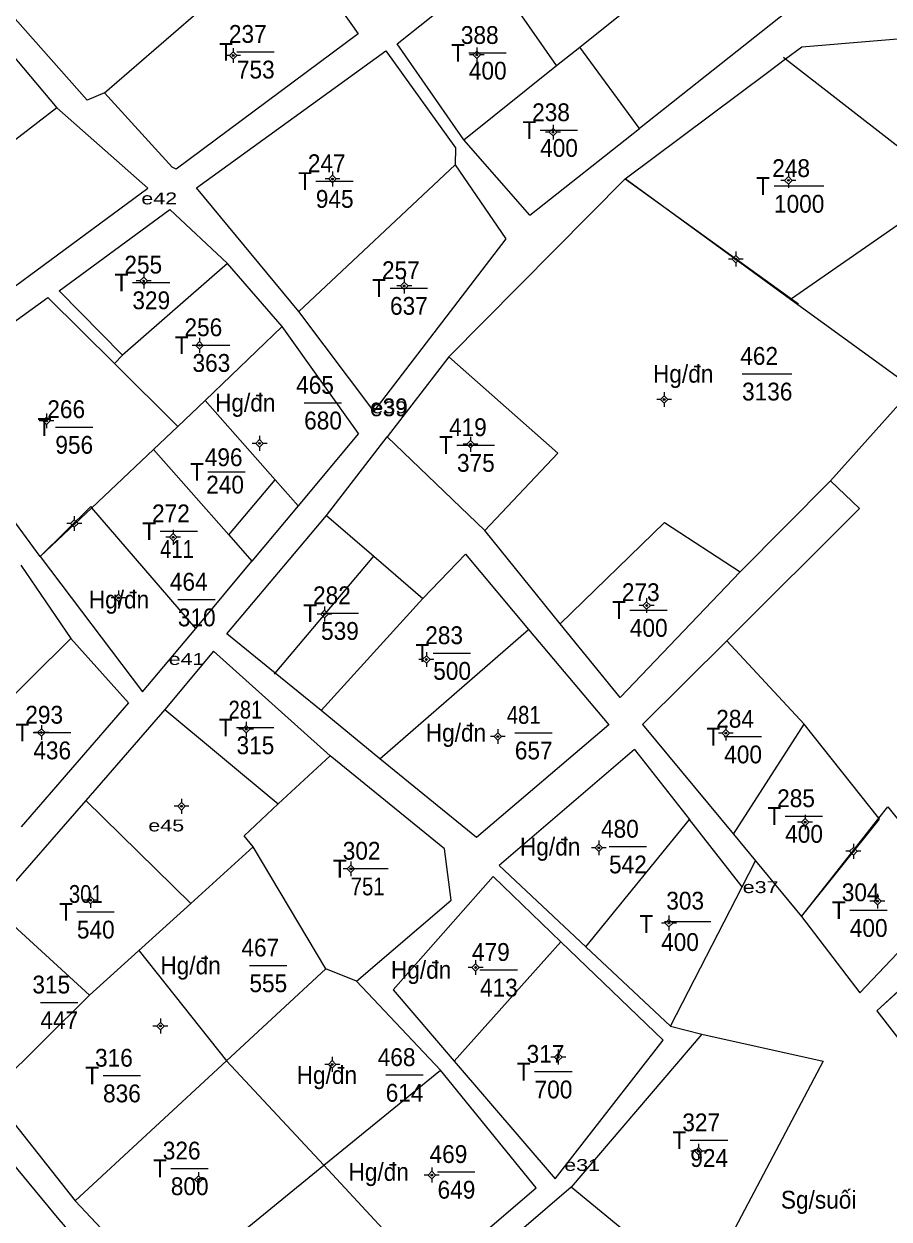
# Model space of a CAD drawing. Header units: metres. Extents: x 399630 to 400794, y 49521 to 50842.
# Drawn here: x 400238.1 to 400383.8, y 49757.8 to 49958.9 of the extents above; entities that cross this region are included whole.
import ezdxf
from ezdxf.enums import TextEntityAlignment as Align

# ---------------------------------------------------------------- set-up
doc = ezdxf.new("R2010")
doc.units = ezdxf.units.M
doc.header["$LTSCALE"] = 1.2
for name, color, linetype, lineweight in [('11', 7, 'Continuous', 13), ('15', 7, 'Continuous', 13), ('22', 7, 'Continuous', 13), ('62', 7, 'Continuous', 13)]:
    doc.layers.add(name, color=color, linetype=linetype, lineweight=lineweight)
doc.layers.add('50', color=7, linetype='Continuous')

msp = doc.modelspace()

# ---------------------------------------------------------------- hatches: boundary and pattern name
at = {"layer": '11'}
for points in [[(400273.473, 49953.551, 1), (400273.173, 49953.551, 1)], [(400314.488, 49953.653, 1), (400314.188, 49953.653, 1)], [(400327.315, 49940.652, 1), (400327.015, 49940.652, 1)], [(400290.194, 49932.776, 1), (400289.894, 49932.776, 1)], [(400366.948, 49932.544, 1), (400366.648, 49932.544, 1)], [(400358.093, 49919.297, 1), (400357.793, 49919.297, 1)], [(400258.388, 49915.611, 1), (400258.088, 49915.611, 1)], [(400302.27, 49914.779, 1), (400301.97, 49914.779, 1)], [(400267.782, 49904.784, 1), (400267.482, 49904.784, 1)], [(400346.035, 49895.659, 1), (400345.735, 49895.659, 1)], [(400242.044, 49892.067, 1), (400241.744, 49892.067, 1)], [(400277.908, 49888.287, 1), (400277.608, 49888.287, 1)], [(400313.429, 49888.133, 1), (400313.129, 49888.133, 1)], [(400246.713, 49874.79, 1), (400246.413, 49874.79, 1)], [(400263.348, 49872.484, 1), (400263.048, 49872.484, 1)], [(400254.154, 49862.294, 1), (400253.854, 49862.294, 1)], [(400343.082, 49860.999, 1), (400342.782, 49860.999, 1)], [(400288.852, 49859.561, 1), (400288.552, 49859.561, 1)], [(400305.987, 49851.915, 1), (400305.687, 49851.915, 1)], [(400275.662, 49840.184, 1), (400275.362, 49840.184, 1)], [(400241.164, 49839.629, 1), (400240.864, 49839.629, 1)], [(400318.018, 49838.947, 1), (400317.718, 49838.947, 1)], [(400356.405, 49839.536, 1), (400356.105, 49839.536, 1)], [(400264.753, 49827.215, 1), (400264.453, 49827.215, 1)], [(400369.762, 49824.542, 1), (400369.462, 49824.542, 1)], [(400335.025, 49820.231, 1), (400334.725, 49820.231, 1)], [(400377.89, 49819.64, 1), (400377.59, 49819.64, 1)], [(400293.255, 49816.697, 1), (400292.955, 49816.697, 1)], [(400249.42, 49811.404, 1), (400249.12, 49811.404, 1)], [(400381.943, 49811.24, 1), (400381.643, 49811.24, 1)], [(400346.843, 49807.568, 1), (400346.543, 49807.568, 1)], [(400314.288, 49800.084, 1), (400313.988, 49800.084, 1)], [(400261.209, 49790.238, 1), (400260.909, 49790.238, 1)], [(400290.148, 49783.785, 1), (400289.848, 49783.785, 1)], [(400328.212, 49785.018, 1), (400327.912, 49785.018, 1)], [(400351.794, 49769.162, 1), (400351.494, 49769.162, 1)], [(400267.634, 49764.404, 1), (400267.334, 49764.404, 1)], [(400306.894, 49765.16, 1), (400306.594, 49765.16, 1)]]:
    msp.add_hatch(color=256, dxfattribs=at).paths.add_polyline_path(points)

# ---------------------------------------------------------------- linework, layer by layer
for p, q in [((400273.32, 49954.8), (400273.32, 49954.18)), ((400314.34, 49954.9), (400314.34, 49954.28)), ((400272.7, 49953.55), (400272.07, 49953.55)), ((400273.32, 49952.93), (400273.32, 49952.3)), ((400274.57, 49953.55), (400273.95, 49953.55)), ((400313.71, 49953.65), (400313.09, 49953.65)), ((400314.34, 49953.03), (400314.34, 49952.4)), ((400315.59, 49953.65), (400314.96, 49953.65)), ((400326.54, 49940.65), (400325.92, 49940.65)), ((400327.17, 49941.9), (400327.17, 49941.28)), ((400328.42, 49940.65), (400327.79, 49940.65)), ((400327.17, 49940.03), (400327.17, 49939.4)), ((400289.42, 49932.78), (400288.79, 49932.78)), ((400290.04, 49934.03), (400290.04, 49933.4)), ((400291.29, 49932.78), (400290.67, 49932.78)), ((400366.17, 49932.54), (400365.55, 49932.54)), ((400366.8, 49933.79), (400366.8, 49933.17)), ((400368.05, 49932.54), (400367.42, 49932.54)), ((400290.04, 49932.15), (400290.04, 49931.53)), ((400366.8, 49931.92), (400366.8, 49931.29)), ((400357.94, 49920.55), (400357.94, 49919.92)), ((400357.32, 49919.3), (400356.69, 49919.3)), ((400357.94, 49918.67), (400357.94, 49918.05)), ((400359.19, 49919.3), (400358.57, 49919.3)), ((400258.24, 49916.86), (400258.24, 49916.24)), ((400257.61, 49915.61), (400256.99, 49915.61)), ((400258.24, 49914.99), (400258.24, 49914.36)), ((400259.49, 49915.61), (400258.86, 49915.61)), ((400301.5, 49914.78), (400300.87, 49914.78)), ((400302.12, 49916.03), (400302.12, 49915.4)), ((400303.37, 49914.78), (400302.75, 49914.78)), ((400302.12, 49914.15), (400302.12, 49913.53)), ((400267.01, 49904.78), (400266.38, 49904.78)), ((400267.63, 49906.03), (400267.63, 49905.41)), ((400268.88, 49904.78), (400268.26, 49904.78)), ((400267.63, 49904.16), (400267.63, 49903.53)), ((400345.89, 49896.91), (400345.89, 49896.28)), ((400345.26, 49895.66), (400344.64, 49895.66)), ((400345.89, 49895.03), (400345.89, 49894.41)), ((400347.14, 49895.66), (400346.51, 49895.66)), ((400241.89, 49893.32), (400241.89, 49892.69)), ((400241.27, 49892.07), (400240.64, 49892.07)), ((400241.89, 49891.44), (400241.89, 49890.82)), ((400243.14, 49892.07), (400242.52, 49892.07)), ((400277.13, 49888.29), (400276.51, 49888.29)), ((400277.76, 49889.54), (400277.76, 49888.91)), ((400279.01, 49888.29), (400278.38, 49888.29)), ((400312.65, 49888.13), (400312.03, 49888.13)), ((400313.28, 49889.38), (400313.28, 49888.76)), ((400314.53, 49888.13), (400313.9, 49888.13)), ((400277.76, 49887.66), (400277.76, 49887.04)), ((400313.28, 49887.51), (400313.28, 49886.88)), ((400246.56, 49876.04), (400246.56, 49875.41)), ((400245.94, 49874.79), (400245.31, 49874.79)), ((400246.56, 49874.16), (400246.56, 49873.54)), ((400247.81, 49874.79), (400247.19, 49874.79)), ((400262.57, 49872.48), (400261.95, 49872.48)), ((400263.2, 49873.73), (400263.2, 49873.11)), ((400264.45, 49872.48), (400263.82, 49872.48)), ((400263.2, 49871.86), (400263.2, 49871.23)), ((400253.38, 49862.29), (400252.75, 49862.29)), ((400254, 49863.54), (400254, 49862.92)), ((400255.25, 49862.29), (400254.63, 49862.29)), ((400342.93, 49862.25), (400342.93, 49861.62)), ((400254, 49861.67), (400254, 49861.04)), ((400288.7, 49860.81), (400288.7, 49860.19)), ((400342.31, 49861), (400341.68, 49861)), ((400342.93, 49860.37), (400342.93, 49859.75)), ((400344.18, 49861), (400343.56, 49861)), ((400288.08, 49859.56), (400287.45, 49859.56)), ((400288.7, 49858.94), (400288.7, 49858.31)), ((400289.95, 49859.56), (400289.33, 49859.56)), ((400305.21, 49851.91), (400304.59, 49851.91)), ((400305.84, 49853.16), (400305.84, 49852.54)), ((400307.09, 49851.91), (400306.46, 49851.91)), ((400305.84, 49851.29), (400305.84, 49850.66)), ((400241.01, 49840.88), (400241.01, 49840.25)), ((400274.89, 49840.18), (400274.26, 49840.18)), ((400275.51, 49841.43), (400275.51, 49840.81)), ((400276.76, 49840.18), (400276.14, 49840.18)), ((400317.87, 49840.2), (400317.87, 49839.57)), ((400356.26, 49840.79), (400356.26, 49840.16)), ((400240.39, 49839.63), (400239.76, 49839.63)), ((400241.01, 49839), (400241.01, 49838.38)), ((400242.26, 49839.63), (400241.64, 49839.63)), ((400275.51, 49839.56), (400275.51, 49838.93)), ((400317.24, 49838.95), (400316.62, 49838.95)), ((400317.87, 49838.32), (400317.87, 49837.7)), ((400319.12, 49838.95), (400318.49, 49838.95)), ((400355.63, 49839.54), (400355.01, 49839.54)), ((400356.26, 49838.91), (400356.26, 49838.29)), ((400357.51, 49839.54), (400356.88, 49839.54)), ((400264.6, 49828.46), (400264.6, 49827.84)), ((400263.98, 49827.21), (400263.35, 49827.21)), ((400264.6, 49826.59), (400264.6, 49825.96)), ((400265.85, 49827.21), (400265.23, 49827.21)), ((400369.61, 49825.79), (400369.61, 49825.17)), ((400368.99, 49824.54), (400368.36, 49824.54)), ((400369.61, 49823.92), (400369.61, 49823.29)), ((400370.86, 49824.54), (400370.24, 49824.54)), ((400334.25, 49820.23), (400333.63, 49820.23)), ((400334.88, 49821.48), (400334.88, 49820.86)), ((400336.13, 49820.23), (400335.5, 49820.23)), ((400377.74, 49820.89), (400377.74, 49820.26)), ((400293.11, 49817.95), (400293.11, 49817.32)), ((400334.88, 49819.61), (400334.88, 49818.98)), ((400377.11, 49819.64), (400376.49, 49819.64)), ((400377.74, 49819.01), (400377.74, 49818.39)), ((400378.99, 49819.64), (400378.36, 49819.64)), ((400292.48, 49816.7), (400291.86, 49816.7)), ((400293.11, 49816.07), (400293.11, 49815.45)), ((400294.36, 49816.7), (400293.73, 49816.7)), ((400249.27, 49812.65), (400249.27, 49812.03)), ((400381.79, 49812.49), (400381.79, 49811.86)), ((400248.65, 49811.4), (400248.02, 49811.4)), ((400249.27, 49810.78), (400249.27, 49810.15)), ((400250.52, 49811.4), (400249.9, 49811.4)), ((400381.17, 49811.24), (400380.54, 49811.24)), ((400381.79, 49810.61), (400381.79, 49809.99)), ((400383.04, 49811.24), (400382.42, 49811.24)), ((400346.69, 49808.82), (400346.69, 49808.19)), ((400346.07, 49807.57), (400345.44, 49807.57)), ((400346.69, 49806.94), (400346.69, 49806.32)), ((400347.94, 49807.57), (400347.32, 49807.57)), ((400313.51, 49800.08), (400312.89, 49800.08)), ((400314.14, 49801.33), (400314.14, 49800.71)), ((400315.39, 49800.08), (400314.76, 49800.08)), ((400314.14, 49799.46), (400314.14, 49798.83)), ((400260.43, 49790.24), (400259.81, 49790.24)), ((400261.06, 49791.49), (400261.06, 49790.86)), ((400261.06, 49789.61), (400261.06, 49788.99)), ((400262.31, 49790.24), (400261.68, 49790.24)), ((400328.06, 49786.27), (400328.06, 49785.64)), ((400289.37, 49783.79), (400288.75, 49783.79)), ((400290, 49785.04), (400290, 49784.41)), ((400291.25, 49783.79), (400290.62, 49783.79)), ((400327.44, 49785.02), (400326.81, 49785.02)), ((400328.06, 49784.39), (400328.06, 49783.77)), ((400329.31, 49785.02), (400328.69, 49785.02)), ((400290, 49783.16), (400290, 49782.54)), ((400351.64, 49770.41), (400351.64, 49769.79)), ((400351.02, 49769.16), (400350.39, 49769.16)), ((400351.64, 49768.54), (400351.64, 49767.91)), ((400352.89, 49769.16), (400352.27, 49769.16)), ((400267.48, 49765.65), (400267.48, 49765.03)), ((400306.74, 49766.41), (400306.74, 49765.79)), ((400266.86, 49764.4), (400266.23, 49764.4)), ((400267.48, 49763.78), (400267.48, 49763.15)), ((400268.73, 49764.4), (400268.11, 49764.4)), ((400306.12, 49765.16), (400305.49, 49765.16)), ((400306.74, 49764.54), (400306.74, 49763.91)), ((400307.99, 49765.16), (400307.37, 49765.16))]:
    msp.add_line(p, q, dxfattribs=at)
for points in [[(400273.32, 49954.18), (400272.7, 49953.55), (400273.32, 49952.93), (400273.95, 49953.55)], [(400314.34, 49954.28), (400313.71, 49953.65), (400314.34, 49953.03), (400314.96, 49953.65)], [(400327.17, 49941.28), (400326.54, 49940.65), (400327.17, 49940.03), (400327.79, 49940.65)], [(400290.04, 49933.4), (400289.42, 49932.78), (400290.04, 49932.15), (400290.67, 49932.78)], [(400366.8, 49933.17), (400366.17, 49932.54), (400366.8, 49931.92), (400367.42, 49932.54)], [(400357.94, 49919.92), (400357.32, 49919.3), (400357.94, 49918.67), (400358.57, 49919.3)], [(400258.24, 49916.24), (400257.61, 49915.61), (400258.24, 49914.99), (400258.86, 49915.61)], [(400302.12, 49915.4), (400301.5, 49914.78), (400302.12, 49914.15), (400302.75, 49914.78)], [(400267.63, 49905.41), (400267.01, 49904.78), (400267.63, 49904.16), (400268.26, 49904.78)], [(400345.89, 49896.28), (400345.26, 49895.66), (400345.89, 49895.03), (400346.51, 49895.66)], [(400241.89, 49892.69), (400241.27, 49892.07), (400241.89, 49891.44), (400242.52, 49892.07)], [(400277.76, 49888.91), (400277.13, 49888.29), (400277.76, 49887.66), (400278.38, 49888.29)], [(400313.28, 49888.76), (400312.65, 49888.13), (400313.28, 49887.51), (400313.9, 49888.13)], [(400246.56, 49875.41), (400245.94, 49874.79), (400246.56, 49874.16), (400247.19, 49874.79)], [(400263.2, 49873.11), (400262.57, 49872.48), (400263.2, 49871.86), (400263.82, 49872.48)], [(400254, 49862.92), (400253.38, 49862.29), (400254, 49861.67), (400254.63, 49862.29)], [(400288.7, 49860.19), (400288.08, 49859.56), (400288.7, 49858.94), (400289.33, 49859.56)], [(400342.93, 49861.62), (400342.31, 49861), (400342.93, 49860.37), (400343.56, 49861)], [(400305.84, 49852.54), (400305.21, 49851.91), (400305.84, 49851.29), (400306.46, 49851.91)], [(400241.01, 49840.25), (400240.39, 49839.63), (400241.01, 49839), (400241.64, 49839.63)], [(400275.51, 49840.81), (400274.89, 49840.18), (400275.51, 49839.56), (400276.14, 49840.18)], [(400356.26, 49840.16), (400355.63, 49839.54), (400356.26, 49838.91), (400356.88, 49839.54)], [(400317.87, 49839.57), (400317.24, 49838.95), (400317.87, 49838.32), (400318.49, 49838.95)], [(400264.6, 49827.84), (400263.98, 49827.21), (400264.6, 49826.59), (400265.23, 49827.21)], [(400369.61, 49825.17), (400368.99, 49824.54), (400369.61, 49823.92), (400370.24, 49824.54)], [(400334.88, 49820.86), (400334.25, 49820.23), (400334.88, 49819.61), (400335.5, 49820.23)], [(400377.74, 49820.26), (400377.11, 49819.64), (400377.74, 49819.01), (400378.36, 49819.64)], [(400293.11, 49817.32), (400292.48, 49816.7), (400293.11, 49816.07), (400293.73, 49816.7)], [(400249.27, 49812.03), (400248.65, 49811.4), (400249.27, 49810.78), (400249.9, 49811.4)], [(400381.79, 49811.86), (400381.17, 49811.24), (400381.79, 49810.61), (400382.42, 49811.24)], [(400346.69, 49808.19), (400346.07, 49807.57), (400346.69, 49806.94), (400347.32, 49807.57)], [(400314.14, 49800.71), (400313.51, 49800.08), (400314.14, 49799.46), (400314.76, 49800.08)], [(400261.06, 49790.86), (400260.43, 49790.24), (400261.06, 49789.61), (400261.68, 49790.24)], [(400328.06, 49785.64), (400327.44, 49785.02), (400328.06, 49784.39), (400328.69, 49785.02)], [(400290, 49784.41), (400289.37, 49783.79), (400290, 49783.16), (400290.62, 49783.79)], [(400351.64, 49769.79), (400351.02, 49769.16), (400351.64, 49768.54), (400352.27, 49769.16)], [(400306.74, 49765.79), (400306.12, 49765.16), (400306.74, 49764.54), (400307.37, 49765.16)], [(400267.48, 49765.03), (400266.86, 49764.4), (400267.48, 49763.78), (400268.11, 49764.4)]]:
    msp.add_lwpolyline(points, close=True, dxfattribs=at)
for centre in [(400273.323, 49953.551), (400314.338, 49953.653), (400327.165, 49940.652), (400290.044, 49932.776), (400366.798, 49932.544), (400357.943, 49919.297), (400258.238, 49915.611), (400302.12, 49914.779), (400267.632, 49904.784), (400345.885, 49895.659), (400241.894, 49892.067), (400277.758, 49888.287), (400313.279, 49888.133), (400246.563, 49874.79), (400263.198, 49872.484), (400254.004, 49862.294), (400342.932, 49860.999), (400288.702, 49859.561), (400305.837, 49851.915), (400275.512, 49840.184), (400241.014, 49839.629), (400317.868, 49838.947), (400356.255, 49839.536), (400264.603, 49827.215), (400369.612, 49824.542), (400334.875, 49820.231), (400377.74, 49819.64), (400293.105, 49816.697), (400249.27, 49811.404), (400381.793, 49811.24), (400346.693, 49807.568), (400314.138, 49800.084), (400261.059, 49790.238), (400289.998, 49783.785), (400328.062, 49785.018), (400351.644, 49769.162), (400267.484, 49764.404), (400306.744, 49765.16)]:
    msp.add_circle(centre, 0.15, dxfattribs=at)
at = {"layer": '15'}
for p, q in [((400273.94, 49954.18), (400280.24, 49954.18)), ((400313, 49954), (400319.3, 49954)), ((400325, 49941), (400331.3, 49941)), ((400287.23, 49932.42), (400293.53, 49932.42)), ((400364.38, 49931.6), (400372.78, 49931.6)), ((400256.34, 49915.36), (400262.64, 49915.36)), ((400299.72, 49914.42), (400306.02, 49914.42)), ((400266.46, 49904.82), (400272.76, 49904.82)), ((400359, 49900), (400367.4, 49900)), ((400285.26, 49895.13), (400291.56, 49895.13)), ((400243.37, 49891.04), (400249.67, 49891.04)), ((400311, 49888), (400317.3, 49888)), ((400269.05, 49883.5), (400275.35, 49883.5)), ((400261, 49873.5), (400267.3, 49873.5)), ((400264, 49862), (400270.3, 49862)), ((400340.11, 49860.24), (400346.41, 49860.24)), ((400288.11, 49859.72), (400294.41, 49859.72)), ((400307, 49853), (400313.3, 49853)), ((400273.88, 49840.48), (400280.18, 49840.48)), ((400239.66, 49839.62), (400245.96, 49839.62)), ((400320.74, 49839.6), (400327.04, 49839.6)), ((400356, 49838.94), (400362.3, 49838.94)), ((400366.26, 49825.57), (400372.56, 49825.57)), ((400336.6, 49820.43), (400342.9, 49820.43)), ((400293.11, 49816.73), (400299.41, 49816.73)), ((400377.14, 49809.74), (400383.44, 49809.74)), ((400247, 49809.46), (400253.3, 49809.46)), ((400276.05, 49800.44), (400282.35, 49800.44)), ((400314.87, 49799.7), (400321.17, 49799.7)), ((400240.85, 49794.22), (400247.15, 49794.22)), ((400251.4, 49781.9), (400257.7, 49781.9)), ((400299, 49782), (400305.3, 49782)), ((400324.07, 49782.56), (400330.37, 49782.56)), ((400350.29, 49771.03), (400356.59, 49771.03)), ((400262.81, 49766.28), (400269.11, 49766.28)), ((400307.73, 49765.69), (400314.03, 49765.69))]:
    msp.add_line(p, q, dxfattribs=at)
at = {"layer": '22'}
for p, q in [((400300.9, 49955.5), (400316.56, 49967.94)), ((400312.16, 49939.34), (400300.9, 49955.5)), ((400327.76, 49951.85), (400331.67, 49954.98)), ((400363.29, 49950.72), (400366.34, 49953)), ((400366, 49953.26), (400366.34, 49953)), ((400339.32, 49932.79), (400363.29, 49950.72)), ((400323.29, 49926.69), (400312.16, 49939.34)), ((400284.39, 49910.5), (400310.7, 49935.13)), ((400339.32, 49932.79), (400309.62, 49902.86)), ((400272.38, 49918.53), (400254.65, 49903.1)), ((400281.57, 49907.97), (400272.38, 49918.53)), ((400367.33, 49912.6), (400367.18, 49912.5)), ((400294.41, 49889.96), (400281.57, 49907.97)), ((400254.65, 49903.1), (400253.32, 49901.71)), ((400309.62, 49902.86), (400299.25, 49889.39)), ((400264.01, 49891.11), (400253.32, 49901.71)), ((400373.91, 49881.97), (400387.82, 49897.52)), ((400289.04, 49876.12), (400299.25, 49889.39)), ((400299.25, 49889.39), (400315.66, 49873.63)), ((400272.57, 49872.88), (400280.39, 49882.14)), ((400358.67, 49866.67), (400373.91, 49881.97)), ((400267, 49857.16), (400249.53, 49877.46)), ((400328.39, 49857.92), (400315.66, 49873.63)), ((400237.54, 49867.81), (400245.98, 49855.46)), ((400288.1, 49843.32), (400305.27, 49862.17)), ((400298.03, 49835.22), (400323.06, 49856.99)), ((400288.1, 49843.32), (400280.39, 49849.61)), ((400261.82, 49843.48), (400248.49, 49828.2)), ((400261.82, 49843.48), (400280.87, 49827.65)), ((400298.03, 49835.22), (400288.1, 49843.32)), ((400382.04, 49825.2), (400369.44, 49841.04)), ((400340.88, 49836.76), (400350.15, 49824.97)), ((400280.87, 49827.65), (400289.67, 49835.68)), ((400248.49, 49828.2), (400232.88, 49810.29)), ((400332.7, 49803.57), (400350.15, 49824.97)), ((400359.03, 49813.66), (400350.15, 49824.97)), ((400369.03, 49808.66), (400382.04, 49825.2)), ((400276.7, 49820.37), (400266.16, 49810.85)), ((400359.03, 49813.66), (400361.28, 49818.02)), ((400317.08, 49815.38), (400300.23, 49796.34)), ((400378.81, 49795.8), (400394.98, 49812.85)), ((400249.1, 49795.43), (400232.88, 49810.29)), ((400369.03, 49808.66), (400378.81, 49795.8)), ((400381.72, 49792.77), (400396.32, 49806.44)), ((400300.23, 49796.34), (400310.51, 49784.35)), ((400249.1, 49795.43), (400232.4, 49778.89)), ((400346.94, 49790.22), (400352.23, 49788.89)), ((400352.23, 49788.89), (400330.2, 49763.14)), ((400288.59, 49766.82), (400308.22, 49782.83)), ((400261.69, 49744.9), (400288.59, 49766.82)), ((400330.2, 49763.14), (400321.86, 49755.97))]:
    msp.add_line(p, q, dxfattribs=at)
for points in [[(400475.56, 50002.69), (400469.16, 49996.44), (400366.52, 49960.93), (400341.71, 49941.28)], [(400331.67, 49954.98), (400356.44, 49974.84), (400343.06, 49989.01)], [(400251.64, 49947.28), (400248.75, 49946.05), (400224.43, 49973.47)], [(400251.64, 49947.28), (400268.26, 49961.64), (400282.51, 49973.94)], [(400282.51, 49973.94), (400294.34, 49957.21), (400263.73, 49934.41), (400263.02, 49934.74), (400251.64, 49947.28)], [(400312.16, 49939.34), (400327.76, 49951.85), (400316.56, 49967.94)], [(400366.34, 49953), (400369.05, 49955.03), (400393.87, 49957.11)], [(400323.29, 49926.69), (400341.71, 49941.28), (400331.67, 49954.98)], [(400284.39, 49910.5), (400267.12, 49931.31), (400299.04, 49954.33), (400310.77, 49938.04), (400310.7, 49935.13)], [(400366.34, 49953), (400394.26, 49931.27), (400367.33, 49912.6)], [(400205.77, 49919.54), (400217.94, 49901.07), (400258.94, 49931.25), (400243.62, 49944.72)], [(400310.7, 49935.13), (400319.2, 49922.7), (400297.01, 49893.71), (400284.39, 49910.5)], [(400395.09, 49892.25), (400387.82, 49897.52), (400367.18, 49912.5), (400339.32, 49932.79)], [(400339.32, 49932.79), (400367.33, 49912.6), (400368.51, 49911.75)], [(400254.65, 49903.1), (400244.01, 49913.95), (400262.66, 49927.62), (400272.38, 49918.53)], [(400240.81, 49869.24), (400220.34, 49897.11), (400242.1, 49912.85), (400253.32, 49901.71)], [(400281.57, 49907.97), (400268.59, 49895.5), (400264.01, 49891.11), (400259.89, 49887.23), (400272.57, 49872.88), (400276.46, 49868.47)], [(400315.66, 49873.63), (400327.98, 49886.61), (400309.62, 49902.86)], [(400268.59, 49895.5), (400280.39, 49882.14), (400284.24, 49877.78)], [(400294.41, 49889.96), (400284.24, 49877.78), (400276.46, 49868.47)], [(400259.89, 49887.23), (400249.53, 49877.46), (400240.81, 49869.24)], [(400373.91, 49881.97), (400378.78, 49877.35), (400356.43, 49855.08)], [(400240.81, 49869.24), (400249.35, 49877.67), (400249.53, 49877.46)], [(400280.39, 49849.61), (400272.25, 49856.24), (400289.04, 49876.12)], [(400289.04, 49876.12), (400297, 49869.28), (400305.27, 49862.17)], [(400328.39, 49857.92), (400345.92, 49874.95), (400358.67, 49866.67)], [(400240.81, 49869.24), (400258.06, 49846.46), (400267, 49857.16), (400276.46, 49868.47)], [(400280.27, 49849.47), (400280.39, 49849.61), (400297, 49869.28), (400297.06, 49869.35)], [(400305.27, 49862.17), (400312.42, 49869.63), (400323.06, 49856.99)], [(400358.67, 49866.67), (400338.47, 49845.5), (400328.39, 49857.92)], [(400323.06, 49856.99), (400336.58, 49840.92), (400314.31, 49821.94), (400298.03, 49835.22)], [(400205.06, 49815.03), (400225.75, 49835.48), (400245.98, 49855.46)], [(400245.98, 49855.46), (400255.7, 49844.61), (400237.64, 49823.78)], [(400356.43, 49855.08), (400342.26, 49840.96), (400357.55, 49822.53)], [(400357.55, 49822.53), (400369.44, 49841.04), (400356.43, 49855.08)], [(400289.67, 49835.68), (400270, 49853.3), (400261.82, 49843.48)], [(400340.88, 49836.76), (400318.1, 49817.24), (400332.7, 49803.57)], [(400294.06, 49797.78), (400310.03, 49811.41), (400308.91, 49820.08), (400289.67, 49835.68)], [(400417.72, 49830.59), (400412.83, 49821.16), (400397.28, 49806.97), (400381.72, 49792.77), (400395.12, 49775.51)], [(400249.1, 49795.43), (400266.16, 49810.85), (400248.49, 49828.2)], [(400276.7, 49820.37), (400275.18, 49822.22), (400280.87, 49827.65)], [(400382.04, 49825.2), (400383.55, 49827.13), (400394.98, 49812.85)], [(400369.03, 49808.66), (400382.15, 49825.06), (400382.04, 49825.2)], [(400357.55, 49822.53), (400361.28, 49818.02), (400369.03, 49808.66)], [(400308.22, 49782.83), (400294.06, 49797.78), (400288.93, 49799.84), (400276.7, 49820.37)], [(400317.08, 49815.38), (400328.47, 49804.43), (400310.51, 49784.35)], [(400332.7, 49803.57), (400346.94, 49790.22), (400359.03, 49813.66)], [(400310.51, 49784.35), (400327.52, 49764.51), (400345.72, 49787.86), (400328.47, 49804.43)], [(400257.5, 49802.88), (400272.17, 49784.36), (400288.59, 49766.82), (400306.36, 49747.65)], [(400246.68, 49760.81), (400272.17, 49784.36), (400288.93, 49799.84)], [(400352.23, 49788.89), (400372.66, 49784.31), (400351.99, 49745.23)], [(400306.36, 49747.65), (400324.33, 49763.01), (400308.22, 49782.83)], [(400232.4, 49778.89), (400246.68, 49760.81), (400261.69, 49744.9)], [(400257.23, 49742.36), (400244, 49757.71), (400229.09, 49775.69)], [(400304.09, 49740.71), (400322.92, 49722.13), (400333.84, 49712.32), (400346.68, 49735.6), (400351.99, 49745.23), (400330.2, 49763.14)]]:
    msp.add_lwpolyline(points, dxfattribs=at)
msp.add_lwpolyline([(400243.62, 49944.72), (400227.54, 49932.41), (400205.77, 49919.54), (400187.2, 49949.02), (400211.79, 49962.42), (400221.37, 49971.16)], close=True, dxfattribs=at)
at = {"layer": '62'}
msp.add_line((400345.94, 49807.85), (400353.77, 49807.85), dxfattribs=at)

# ---------------------------------------------------------------- texts
at = {"layer": '15'}
for s, width, p in [('237', 0.95, (400272.59, 49955.68)), ('388', 0.95, (400311.65, 49955.5)), ('T', 0.95, (400270.94, 49952.68)), ('T', 0.95, (400310, 49952.5)), ('753', 0.95, (400273.94, 49949.68)), ('400', 0.95, (400313, 49949.5)), ('238', 0.95, (400323.65, 49942.5)), ('T', 0.95, (400322, 49939.5)), ('400', 0.95, (400325, 49936.5)), ('247', 0.95, (400285.88, 49933.92)), ('248', 0.95, (400364.08, 49933.1)), ('T', 0.95, (400284.23, 49930.92)), ('T', 0.95, (400361.38, 49930.1)), ('945', 0.95, (400287.23, 49927.92)), ('1000', 0.95, (400364.38, 49927.1)), ('255', 0.95, (400254.99, 49916.86)), ('257', 0.95, (400298.37, 49915.92)), ('T', 0.95, (400253.34, 49913.86)), ('T', 0.95, (400296.72, 49912.92)), ('329', 0.95, (400256.34, 49910.86)), ('637', 0.95, (400299.72, 49909.92)), ('256', 0.95, (400265.11, 49906.32)), ('T', 0.95, (400263.46, 49903.32)), ('462', 0.95, (400358.7, 49901.5)), ('363', 0.95, (400266.46, 49900.32)), ('Hg/đn', 0.95, (400344, 49898.5)), ('465', 0.95, (400283.91, 49896.63)), ('3136', 0.95, (400359, 49895.5)), ('Hg/đn', 0.95, (400270.26, 49893.63)), ('266', 0.95, (400242.02, 49892.54)), ('T', 0.95, (400240.37, 49889.54)), ('680', 0.95, (400285.26, 49890.63)), ('419', 0.95, (400309.65, 49889.5)), ('956', 0.95, (400243.37, 49886.54)), ('T', 0.95, (400308, 49886.5)), ('496', 0.95, (400268.53, 49884.45)), ('375', 0.95, (400311, 49883.5)), ('T', 0.95, (400266.05, 49882)), ('240', 0.95, (400268.77, 49879.84)), ('272', 0.95, (400259.65, 49875)), ('T', 0.95, (400258, 49872)), ('411', 0.85, (400261, 49869)), ('464', 0.95, (400262.65, 49863.5)), ('282', 0.95, (400286.76, 49861.22)), ('273', 0.95, (400338.76, 49861.74)), ('Hg/đn', 0.95, (400249, 49860.5)), ('310', 0.95, (400264, 49857.5)), ('T', 0.95, (400285.11, 49858.22)), ('T', 0.95, (400337.11, 49858.74)), ('539', 0.95, (400288.11, 49855.22)), ('400', 0.95, (400340.11, 49855.74)), ('283', 0.95, (400305.65, 49854.5)), ('T', 0.95, (400304, 49851.5)), ('500', 0.95, (400307, 49848.5)), ('293', 0.95, (400238.31, 49841.12)), ('281', 0.85, (400272.53, 49841.98)), ('481', 0.85, (400319.39, 49841.1)), ('T', 0.95, (400270.88, 49838.98)), ('284', 0.95, (400354.65, 49840.44)), ('T', 0.95, (400236.66, 49838.12)), ('Hg/đn', 0.95, (400305.74, 49838.1)), ('T', 0.95, (400353, 49837.44)), ('436', 0.95, (400239.66, 49835.12)), ('315', 0.95, (400273.88, 49835.98)), ('657', 0.95, (400320.74, 49835.1)), ('400', 0.95, (400356, 49834.44)), ('285', 0.95, (400364.91, 49827.07)), ('T', 0.95, (400363.26, 49824.07)), ('480', 0.95, (400335.25, 49821.93)), ('400', 0.95, (400366.26, 49821.07)), ('Hg/đn', 0.95, (400321.6, 49818.93)), ('302', 0.95, (400291.76, 49818.23)), ('T', 0.95, (400290.11, 49815.23)), ('542', 0.95, (400336.6, 49815.93)), ('301', 0.85, (400245.65, 49810.96)), ('751', 0.85, (400293.11, 49812.23)), ('304', 0.95, (400375.79, 49811.24)), ('T', 0.95, (400244, 49807.96)), ('T', 0.95, (400374.14, 49808.24)), ('540', 0.95, (400247, 49804.96)), ('400', 0.95, (400377.14, 49805.24)), ('467', 0.95, (400274.7, 49801.94)), ('479', 0.95, (400313.52, 49801.2)), ('Hg/đn', 0.95, (400261.05, 49798.94)), ('Hg/đn', 0.95, (400299.87, 49798.2)), ('315', 0.95, (400239.5, 49795.72)), ('555', 0.95, (400276.05, 49795.94)), ('413', 0.95, (400314.87, 49795.2)), ('447', 0.95, (400240.85, 49789.72)), ('316', 0.95, (400250.05, 49783.4)), ('468', 0.95, (400297.65, 49783.5)), ('317', 0.95, (400322.72, 49784.06)), ('Hg/đn', 0.95, (400284, 49780.5)), ('T', 0.95, (400321.07, 49781.06)), ('T', 0.95, (400248.4, 49780.4)), ('836', 0.95, (400251.4, 49777.4)), ('614', 0.95, (400299, 49777.5)), ('700', 0.95, (400324.07, 49778.06)), ('327', 0.95, (400348.94, 49772.53)), ('T', 0.95, (400347.29, 49769.53)), ('326', 0.95, (400261.46, 49767.78)), ('469', 0.95, (400306.38, 49767.19)), ('924', 0.95, (400350.29, 49766.53)), ('T', 0.95, (400259.81, 49764.78)), ('Hg/đn', 0.95, (400292.73, 49764.19)), ('800', 0.95, (400262.81, 49761.78)), ('649', 0.95, (400307.73, 49761.19)), ('Sg/suối', 0.95, (400365.54, 49759.51))]:
    msp.add_text(s, height=3, dxfattribs=dict(at, width=width)).set_placement(p)
at = {"layer": '50'}
for s, height, width, p in [('e42  ', 2, 1.35, (400261.865, 49928.5)), ('e42  ', 2, 1.35, (400261.865, 49928.5)), ('e39  ', 3, 0.95, (400300.595, 49892.85)), ('e39  ', 2, 1.35, (400300.605, 49893.35)), ('e39  ', 2, 1.35, (400300.605, 49893.35)), ('e39  ', 2, 1.35, (400300.605, 49893.35)), ('e39  ', 2, 1.35, (400300.605, 49893.35)), ('e41  ', 2, 1.35, (400266.465, 49851)), ('e41  ', 2, 1.35, (400266.465, 49851)), ('e45  ', 2, 1.35, (400263.045, 49822.99)), ('e37  ', 2, 1.35, (400363.125, 49812.61)), ('e37  ', 2, 1.35, (400363.125, 49812.61)), ('e37  ', 2, 1.35, (400363.125, 49812.61)), ('e31  ', 2, 1.35, (400333.075, 49765.86)), ('e31  ', 2, 1.35, (400333.075, 49765.86))]:
    msp.add_text(s, height=height, dxfattribs=dict(at, width=width)).set_placement(p, align=Align.CENTER)
at = {"layer": '62', "width": 0.95}
for s, p in [('303', (400349.42, 49809.83)), ('T', (400342.895, 49805.92)), ('400', (400348.55, 49802.87))]:
    msp.add_text(s, height=3, dxfattribs=at).set_placement(p, align=Align.CENTER)

doc.saveas('drawing.dxf')
